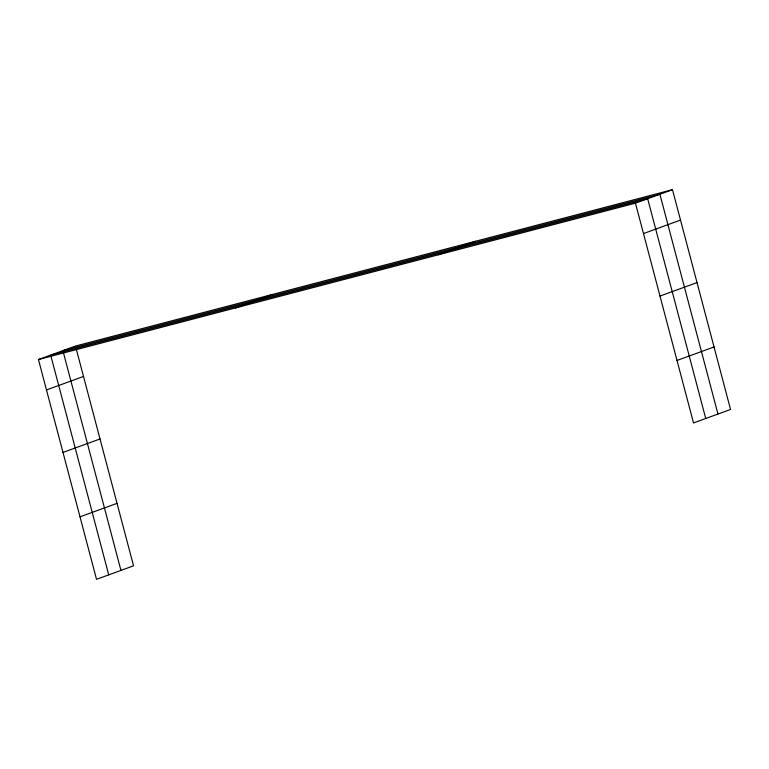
<?xml version="1.0" encoding="UTF-8"?>
<svg xmlns="http://www.w3.org/2000/svg" width="769" height="769" viewBox="0 0 769 769"><rect width="100%" height="100%" fill="white"/><g stroke="black" fill="none" stroke-linecap="round" stroke-linejoin="round"><path stroke-width="1.15" d="M76.371 349.434L133.546 565.83L96.519 579.317L38.45 359.536L75.477 346.05L672.481 189.683L730.55 409.464L693.523 422.95L635.454 203.17L672.481 189.683M235.458 307.936L272.486 294.45M46.476 389.941L83.504 376.454M438.445 254.77L475.473 241.283M643.49 233.565L680.517 220.078M62.991 452.432L100.018 438.945M660.004 296.055L697.022 282.579M80.005 516.826L117.032 503.339M677.018 360.45L714.036 346.963M62.885 350.635L659.898 194.269L717.958 414.049M38.45 359.536L635.454 203.17M705.74 418.499L647.671 198.719L50.667 355.086L108.737 574.866M63.481 352.894L120.954 570.415"/></g></svg>
